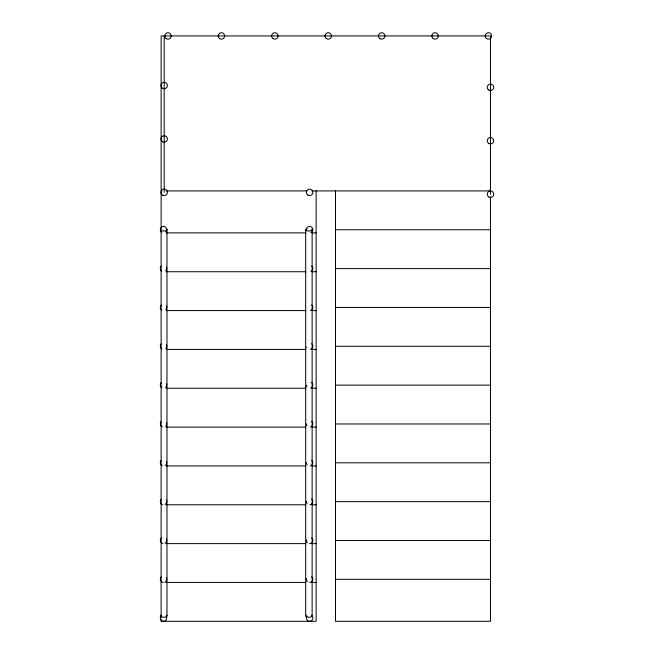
<?xml version="1.0" encoding="UTF-8"?>
<svg xmlns="http://www.w3.org/2000/svg" width="654" height="654" viewBox="0 0 654 654"><rect width="100%" height="100%" fill="white"/><g stroke="black" fill="none" stroke-linecap="round" stroke-linejoin="round"><path stroke-width="0.98" d="M166.222 190.919L306.939 190.919M312.04 190.919L490.484 190.919M335.494 229.767L490.484 229.767M166.222 232.898L305.925 232.898M312.04 232.898L316.119 232.898M335.494 268.606L490.484 268.606M166.222 271.737L305.925 271.737M312.04 271.737L316.119 271.737M335.494 307.445L490.484 307.445M166.222 310.576L305.925 310.576M312.04 310.576L316.119 310.576M335.494 346.285L490.484 346.285M166.222 349.424L305.925 349.424M312.04 349.424L316.119 349.424M335.494 385.124L490.484 385.124M166.222 388.263L305.925 388.263M312.04 388.263L316.119 388.263M335.494 423.964L490.484 423.964M166.222 427.103L305.925 427.103M312.04 427.103L316.119 427.103M335.494 462.803L490.484 462.803M166.222 465.942L305.925 465.942M312.04 465.942L316.119 465.942M335.494 501.643L490.484 501.643M166.222 504.782L305.925 504.782M312.04 504.782L316.119 504.782M335.494 540.482L490.484 540.482M166.222 543.621L305.925 543.621M312.04 543.621L316.119 543.621M335.494 579.321L490.484 579.321M166.222 582.461L305.925 582.461M312.04 582.461L316.119 582.461M490.484 194.148L490.484 35.929L161.129 35.929L161.129 228.9M490.484 196.919L490.484 621.3L335.494 621.3L335.494 190.919M316.119 190.919L316.119 621.3L161.129 621.3L161.129 619.297M312.138 229.668L312.138 615.896M305.68 229.668L305.68 615.896M166.983 229.668L166.983 615.896M164.203 35.929L164.203 192.366M161.129 229.668L161.129 617.302M311.623 615.169A3.229 1.349 0 0 1 310.961 616.935A3.229 1.349 0 0 1 306.677 616.869A3.229 1.349 0 0 1 306.325 615.087M311.933 229.202A3.229 1.349 0 0 1 310.315 230.887A3.229 1.349 0 0 1 306.146 230.371A3.229 1.349 0 0 1 306.971 228.589M166.468 615.169A3.229 1.349 0 0 1 165.805 616.935A3.229 1.349 0 0 1 161.522 616.869A3.229 1.349 0 0 1 161.17 615.087M166.468 228.941A3.229 1.349 0 0 1 164.097 231.009A3.229 1.349 0 0 1 160.729 229.202M311.672 615.561A3.229 3.229 0 0 1 312.22 620.017A3.229 3.229 0 0 1 307.781 620.711A3.229 3.229 0 0 1 306.939 616.305M311.672 576.722A3.229 3.229 0 0 1 309.644 582.461M307.609 581.741A3.229 3.229 0 0 1 306.464 578.643M311.672 537.882A3.229 3.229 0 0 1 309.644 543.621M307.355 542.673A3.229 3.229 0 0 1 306.464 539.803M311.672 499.043A3.229 3.229 0 0 1 309.931 504.765M307.135 503.588A3.229 3.229 0 0 1 306.424 501.258M311.672 460.203A3.229 3.229 0 0 1 310.225 465.885M307.135 464.749A3.229 3.229 0 0 1 306.415 462.713M311.672 421.364A3.229 3.229 0 0 1 310.225 427.046M306.939 425.64A3.229 3.229 0 0 1 306.415 423.874M311.672 382.525A3.229 3.229 0 0 1 310.527 388.133M306.939 386.8A3.229 3.229 0 0 1 306.424 385.32M311.672 343.685A3.229 3.229 0 0 1 310.527 349.293M306.636 347.38A3.229 3.229 0 0 1 306.538 347.078M311.672 304.846A3.229 3.229 0 0 1 310.527 310.454M311.672 266.006A3.229 3.229 0 0 1 310.83 271.516M306.636 230.862A3.229 3.229 0 0 1 308.451 226.668A3.229 3.229 0 0 1 312.645 228.483A3.229 3.229 0 0 1 310.83 232.677M161.742 232.374A3.229 3.229 0 0 1 160.941 227.723A3.229 3.229 0 0 1 165.634 227.232A3.229 3.229 0 0 1 165.797 231.957M166.378 267.028A3.229 3.229 0 0 1 165.797 270.797M161.742 271.214A3.229 3.229 0 0 1 161.227 266.227M166.378 305.868A3.229 3.229 0 0 1 165.797 309.636M161.742 310.053A3.229 3.229 0 0 1 161.227 305.066M166.378 344.707A3.229 3.229 0 0 1 165.797 348.476M161.742 348.893A3.229 3.229 0 0 1 161.227 343.906M166.378 383.546A3.229 3.229 0 0 1 165.544 387.536M162.028 387.896A3.229 3.229 0 0 1 161.227 382.745M166.378 422.386A3.229 3.229 0 0 1 165.544 426.375M162.323 426.874A3.229 3.229 0 0 1 161.227 421.585M166.378 461.225A3.229 3.229 0 0 1 165.282 465.411M162.323 465.713A3.229 3.229 0 0 1 161.227 460.424M166.378 500.065A3.229 3.229 0 0 1 164.996 504.422M162.625 504.659A3.229 3.229 0 0 1 161.227 499.272M166.378 538.904A3.229 3.229 0 0 1 164.996 543.261M162.928 543.564A3.229 3.229 0 0 1 161.227 538.111M166.378 577.752A3.229 3.229 0 0 1 164.702 582.232M163.222 582.444A3.229 3.229 0 0 1 161.227 576.951M166.214 616.305A3.229 3.229 0 0 1 165.462 620.646A3.229 3.229 0 0 1 161.08 620.188A3.229 3.229 0 0 1 161.227 615.79M488.873 196.952A3.229 3.229 0 0 0 493.713 194.148A3.229 3.229 0 0 0 488.873 191.352A3.229 3.229 0 0 0 488.873 196.952M488.873 143.537A3.229 3.229 0 0 0 493.713 140.741A3.229 3.229 0 0 0 488.873 137.945A3.229 3.229 0 0 0 488.873 143.537M488.873 90.121A3.229 3.229 0 0 0 493.713 87.325A3.229 3.229 0 0 0 488.873 84.529A3.229 3.229 0 0 0 488.873 90.121M486.617 38.57A3.229 3.229 0 0 0 491.694 36.215A3.229 3.229 0 0 0 487.116 33.002A3.229 3.229 0 0 0 486.617 38.57M433.201 38.57A3.229 3.229 0 0 0 438.278 36.215A3.229 3.229 0 0 0 433.708 33.002A3.229 3.229 0 0 0 433.201 38.57M380.039 38.725A3.229 3.229 0 0 0 384.879 35.929A3.229 3.229 0 0 0 380.039 33.133A3.229 3.229 0 0 0 380.039 38.725M326.379 38.57A3.229 3.229 0 0 0 331.455 36.215A3.229 3.229 0 0 0 326.886 33.002A3.229 3.229 0 0 0 326.379 38.57M273.209 38.725A3.229 3.229 0 0 0 278.056 35.929A3.229 3.229 0 0 0 273.209 33.133A3.229 3.229 0 0 0 273.209 38.725M219.556 38.57A3.229 3.229 0 0 0 224.633 36.215A3.229 3.229 0 0 0 220.055 33.002A3.229 3.229 0 0 0 219.556 38.57M166.141 38.57A3.229 3.229 0 0 0 171.217 36.215A3.229 3.229 0 0 0 166.647 33.002A3.229 3.229 0 0 0 166.141 38.57M162.347 88.184A3.229 3.229 0 0 0 167.424 85.838A3.229 3.229 0 0 0 162.846 82.617A3.229 3.229 0 0 0 162.347 88.184M162.593 141.755A3.229 3.229 0 0 0 167.432 138.959A3.229 3.229 0 0 0 162.593 136.163A3.229 3.229 0 0 0 162.593 141.755M162.593 195.162A3.229 3.229 0 0 0 167.432 192.366A3.229 3.229 0 0 0 162.593 189.57A3.229 3.229 0 0 0 162.593 195.162M308.026 195.162A3.229 3.229 0 0 0 312.874 192.366A3.229 3.229 0 0 0 308.026 189.57A3.229 3.229 0 0 0 308.026 195.162"/></g></svg>
